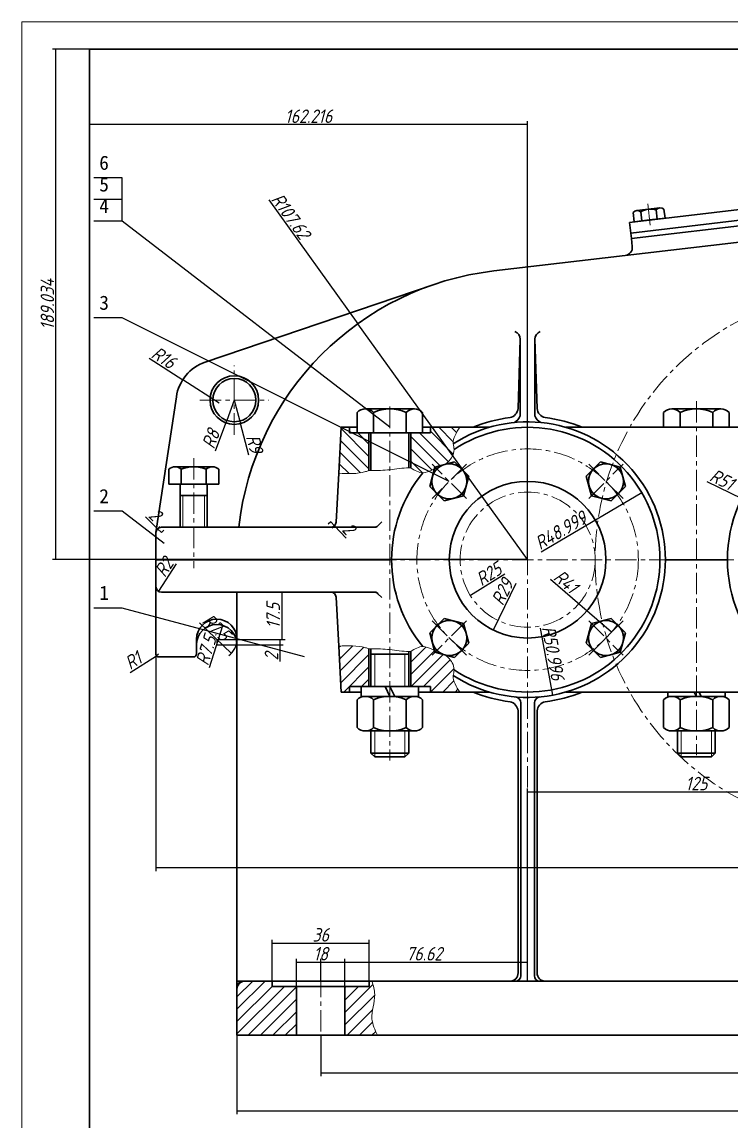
# Model space of a CAD drawing. Header units: millimetres. Extents: x 0 to 1189, y 0 to 841.
# Drawn here: x 0 to 262.5, y 433.8 to 841 of the extents above; entities that cross this region are included whole.
import ezdxf

# ---------------------------------------------------------------- set-up
doc = ezdxf.new("R2010")
doc.units = ezdxf.units.MM
doc.header["$LTSCALE"] = 0.25
doc.linetypes.add('CENTER', pattern=[50.8, 31.75, -6.35, 6.35, -6.35])
for name, color, linetype, lineweight in [('中心线', 1, 'CENTER', 15), ('剖面线', 4, 'Continuous', 15), ('尺寸', 7, 'Continuous', 15), ('文字', 7, 'Continuous', 15), ('标注', 3, 'Continuous', 15), ('粗实线', 7, 'Continuous', 30), ('细实线', 7, 'Continuous', 15)]:
    doc.layers.add(name, color=color, linetype=linetype, lineweight=lineweight)
doc.styles.add('gbeitc', font='gbeitc.shx', dxfattribs={"bigfont": 'gbcbig.shx'})
doc.styles.get("Standard").update_dxf_attribs({"font": 'SimSun.ttf'})
doc.styles.add('txt', font='txt.shx')
doc.dimstyles.new('1', dxfattribs={"dimtxt": 5, "dimasz": 2.5, "dimexe": 1.25, "dimexo": 0, "dimtad": 1, "dimdec": 3, "dimdsep": 46, "dimtxsty": 'gbeitc', "dimblk": 'NONE', "dimcen": 2.5, "dimadec": 0, "dimazin": 0, "dimtfac": 1, "dimtdec": 3, "dimtmove": 0, "dimatfit": 3, "dimfxl": 1, "dimarcsym": 0})
doc.dimstyles.new('ISO-25', dxfattribs={"dimtxt": 3.5, "dimasz": 2.1875, "dimexe": 1.25, "dimexo": 0, "dimtad": 1, "dimdec": 3, "dimlfac": 1.5, "dimrnd": 0.01, "dimdsep": 46, "dimtxsty": 'txt', "dimcen": 2.5, "dimadec": 0, "dimazin": 0, "dimtfac": 1, "dimtdec": 3, "dimtmove": 0, "dimatfit": 3, "dimfxl": 1, "dimarcsym": 0})
pattern_1 = [(135, (-224.1548, -286.2004), (-2.289965, -2.289965), [])]
pattern_2 = [(45, (-224.1548, -286.2004), (-2.289965, 2.289965), [])]

# ---------------------------------------------------------------- blocks, each defined once
blk = doc.blocks.new('*D4')
at = {"layer": 'Defpoints', "color": 0, "transparency": 16777216}
for p in [(312.22, 555.97), (187.22, 485.97), (312.22, 485.97)]:
    blk.add_point(p, dxfattribs=at)
at = {"layer": '尺寸', "color": 0, "lineweight": -2, "transparency": 16777216}
for p, q in [((187.22, 485.97), (187.22, 557.22)), ((187.22, 555.97), (312.22, 555.97)), ((312.22, 485.97), (312.22, 557.22))]:
    blk.add_line(p, q, dxfattribs=at)
at = {"layer": '尺寸', "color": 0, "transparency": 16777216, "insert": (249.72, 559.09), "char_height": 5, "attachment_point": 5, "style": 'gbeitc'}
blk.add_mtext('125', dxfattribs=at)
blk = doc.blocks.new('_None')
blk = doc.blocks.new('*D6')
at = {"layer": 'Defpoints', "color": 0, "transparency": 16777216}
for p in [(49.6, 627.97), (644.22, 627.97), (644.22, 527.97)]:
    blk.add_point(p, dxfattribs=at)
at = {"layer": '尺寸', "color": 0, "lineweight": -2, "transparency": 16777216}
for p, q in [((49.6, 627.97), (49.6, 526.72)), ((644.22, 627.97), (644.22, 526.72)), ((49.6, 527.97), (644.22, 527.97))]:
    blk.add_line(p, q, dxfattribs=at)
at = {"layer": '尺寸', "color": 0, "transparency": 16777216, "insert": (346.91, 531.09), "char_height": 5, "attachment_point": 5, "style": 'gbeitc'}
blk.add_mtext('594.62', dxfattribs=at)
blk = doc.blocks.new('*D7')
at = {"layer": 'Defpoints', "color": 0, "transparency": 16777216}
for p in [(79.6, 465.97), (614.22, 465.97), (614.22, 437.97)]:
    blk.add_point(p, dxfattribs=at)
at = {"layer": '尺寸', "color": 0, "lineweight": -2, "transparency": 16777216}
for p, q in [((79.6, 465.97), (79.6, 436.72)), ((614.22, 465.97), (614.22, 436.72)), ((79.6, 437.97), (614.22, 437.97))]:
    blk.add_line(p, q, dxfattribs=at)
at = {"layer": '尺寸', "color": 0, "transparency": 16777216, "insert": (346.91, 441.09), "char_height": 5, "attachment_point": 5, "style": 'gbeitc'}
blk.add_mtext('534.62', dxfattribs=at)
blk = doc.blocks.new('*D9')
at = {"layer": 'Defpoints', "color": 0, "transparency": 16777216}
for p in [(119.6, 492.97), (101.6, 483.97), (119.6, 483.97)]:
    blk.add_point(p, dxfattribs=at)
at = {"layer": '尺寸', "color": 0, "lineweight": -2, "transparency": 16777216}
for p, q in [((101.6, 483.97), (101.6, 494.22)), ((101.6, 492.97), (119.6, 492.97)), ((119.6, 483.97), (119.6, 494.22))]:
    blk.add_line(p, q, dxfattribs=at)
at = {"layer": '尺寸', "color": 0, "transparency": 16777216, "insert": (110.6, 496.09), "char_height": 5, "attachment_point": 5, "style": 'gbeitc'}
blk.add_mtext('18', dxfattribs=at)
blk = doc.blocks.new('*D10')
at = {"layer": 'Defpoints', "color": 0, "transparency": 16777216}
for p in [(128.6, 499.97), (92.6, 485.97), (128.6, 485.97)]:
    blk.add_point(p, dxfattribs=at)
at = {"layer": '尺寸', "color": 0, "lineweight": -2, "transparency": 16777216}
for p, q in [((92.6, 485.97), (92.6, 501.22)), ((128.6, 485.97), (128.6, 501.22)), ((92.6, 499.97), (128.6, 499.97))]:
    blk.add_line(p, q, dxfattribs=at)
at = {"layer": '尺寸', "color": 0, "transparency": 16777216, "insert": (110.6, 503.09), "char_height": 5, "attachment_point": 5, "style": 'gbeitc'}
blk.add_mtext('36', dxfattribs=at)
blk = doc.blocks.new('*D11')
at = {"layer": 'Defpoints', "color": 0, "transparency": 16777216}
for p in [(187.22, 492.97), (110.6, 485.97), (187.22, 485.97)]:
    blk.add_point(p, dxfattribs=at)
at = {"layer": '尺寸', "color": 0, "lineweight": -2, "transparency": 16777216}
for p, q in [((110.6, 485.97), (110.6, 494.22)), ((110.6, 492.97), (187.22, 492.97)), ((187.22, 485.97), (187.22, 494.22))]:
    blk.add_line(p, q, dxfattribs=at)
at = {"layer": '尺寸', "color": 0, "transparency": 16777216, "insert": (148.91, 496.09), "char_height": 5, "attachment_point": 5, "style": 'gbeitc'}
blk.add_mtext('76.62', dxfattribs=at)
blk = doc.blocks.new('*D12')
at = {"layer": 'Defpoints', "color": 0, "transparency": 16777216}
for p in [(110.6, 465.97), (583.22, 465.97), (583.22, 451.97)]:
    blk.add_point(p, dxfattribs=at)
at = {"layer": '尺寸', "color": 0, "lineweight": -2, "transparency": 16777216}
for p, q in [((110.6, 465.97), (110.6, 450.72)), ((583.22, 465.97), (583.22, 450.72)), ((110.6, 451.97), (583.22, 451.97))]:
    blk.add_line(p, q, dxfattribs=at)
at = {"layer": '尺寸', "color": 0, "transparency": 16777216, "insert": (346.91, 455.09), "char_height": 5, "attachment_point": 5, "style": 'gbeitc'}
blk.add_mtext('472.62', dxfattribs=at)
blk = doc.blocks.new('*D39')
at = {"layer": 'Defpoints', "color": 0, "transparency": 16777216}
for p in [(25, 803), (25, 641.97), (187.22, 641.97)]:
    blk.add_point(p, dxfattribs=at)
at = {"layer": '文字', "color": 0, "lineweight": -2, "transparency": 16777216}
for p, q in [((25, 641.97), (25, 804.25)), ((187.22, 803), (25, 803)), ((187.22, 641.97), (187.22, 804.25))]:
    blk.add_line(p, q, dxfattribs=at)
at = {"layer": '文字', "color": 0, "transparency": 16777216, "insert": (106.11, 806.12), "char_height": 5, "attachment_point": 5, "style": 'gbeitc'}
blk.add_mtext('162.216', dxfattribs=at)
blk = doc.blocks.new('*D40')
at = {"layer": 'Defpoints', "color": 0, "transparency": 16777216}
for p in [(12.53, 831), (187.22, 831), (187.22, 641.97)]:
    blk.add_point(p, dxfattribs=at)
at = {"layer": '文字', "color": 0, "lineweight": -2, "transparency": 16777216}
for p, q in [((187.22, 831), (11.28, 831)), ((12.53, 641.97), (12.53, 831)), ((187.22, 641.97), (11.28, 641.97))]:
    blk.add_line(p, q, dxfattribs=at)
at = {"layer": '文字', "color": 0, "transparency": 16777216, "insert": (9.4, 736.48), "char_height": 5, "attachment_point": 5, "rotation": 90, "style": 'gbeitc'}
blk.add_mtext('189.034', dxfattribs=at)
blk = doc.blocks.new('*D41')
at = {"layer": 'Defpoints', "color": 0, "transparency": 16777216}
for p in [(59.5, 708.54), (72.97, 699.91)]:
    blk.add_point(p, dxfattribs=at)
at = {"layer": '文字', "color": 0, "lineweight": -2, "transparency": 16777216}
for p in [(47.05, 716.53), (72.97, 699.91)]:
    blk.add_line(p, (59.5, 708.54), dxfattribs=at)
at = {"layer": '文字', "color": 0, "transparency": 16777216, "insert": (52.46, 716.77), "char_height": 5, "attachment_point": 5, "rotation": 327.3226, "style": 'gbeitc'}
blk.add_mtext('R16', dxfattribs=at)
blk = doc.blocks.new('*D42')
at = {"layer": 'Defpoints', "color": 0, "transparency": 16777216}
for p in [(78.62, 701.03), (80.93, 692.33)]:
    blk.add_point(p, dxfattribs=at)
at = {"layer": '文字', "color": 0, "lineweight": -2, "transparency": 16777216}
for p in [(78.62, 701.03), (84.03, 680.65)]:
    blk.add_line(p, (80.93, 692.33), dxfattribs=at)
at = {"layer": '文字', "color": 0, "transparency": 16777216, "insert": (86.14, 684.88), "char_height": 5, "attachment_point": 5, "rotation": 284.886, "style": 'gbeitc'}
blk.add_mtext('R9', dxfattribs=at)
blk = doc.blocks.new('*D43')
at = {"layer": 'Defpoints', "color": 0, "transparency": 16777216}
for p in [(78.62, 701.03), (75.82, 693.53)]:
    blk.add_point(p, dxfattribs=at)
at = {"layer": '文字', "color": 0, "lineweight": -2, "transparency": 16777216}
for p in [(78.62, 701.03), (71.64, 682.31)]:
    blk.add_line(p, (75.82, 693.53), dxfattribs=at)
at = {"layer": '文字', "color": 0, "transparency": 16777216, "insert": (69.93, 686.67), "char_height": 5, "attachment_point": 5, "rotation": 69.5495, "style": 'gbeitc'}
blk.add_mtext('R8', dxfattribs=at)
blk = doc.blocks.new('*D44')
at = {"layer": 'Defpoints', "color": 0, "transparency": 16777216}
for p in [(124.33, 729.3), (187.22, 641.97)]:
    blk.add_point(p, dxfattribs=at)
at = {"layer": '文字', "color": 0, "lineweight": -2, "transparency": 16777216}
for p in [(91.35, 775.12), (187.22, 641.97)]:
    blk.add_line(p, (124.33, 729.3), dxfattribs=at)
at = {"layer": '文字', "color": 0, "transparency": 16777216, "insert": (99.52, 769.12), "char_height": 5, "attachment_point": 5, "rotation": 305.7532, "style": 'gbeitc'}
blk.add_mtext('R107.62', dxfattribs=at)
blk = doc.blocks.new('*D45')
at = {"layer": 'Defpoints', "color": 0, "transparency": 16777216}
for p in [(187.22, 641.97), (166.03, 628.69)]:
    blk.add_point(p, dxfattribs=at)
at = {"layer": '文字', "color": 0, "lineweight": -2, "transparency": 16777216}
blk.add_line((178.74, 636.66), (166.03, 628.69), dxfattribs=at)
at = {"layer": '文字', "color": 0, "transparency": 16777216, "insert": (172.85, 636.65), "char_height": 5, "attachment_point": 5, "rotation": 32.073, "style": 'gbeitc'}
blk.add_mtext('R25', dxfattribs=at)
blk = doc.blocks.new('*D46')
at = {"layer": 'Defpoints', "color": 0, "transparency": 16777216}
for p in [(187.22, 641.97), (174.49, 615.91)]:
    blk.add_point(p, dxfattribs=at)
at = {"layer": '文字', "color": 0, "lineweight": -2, "transparency": 16777216}
blk.add_line((182.9, 633.13), (174.49, 615.91), dxfattribs=at)
at = {"layer": '文字', "color": 0, "transparency": 16777216, "insert": (177.9, 630.01), "char_height": 5, "attachment_point": 5, "rotation": 63.9626, "style": 'gbeitc'}
blk.add_mtext('R29', dxfattribs=at)
blk = doc.blocks.new('*D47')
at = {"layer": 'Defpoints', "color": 0, "transparency": 16777216}
for p in [(187.22, 641.97), (218.28, 615.21)]:
    blk.add_point(p, dxfattribs=at)
at = {"layer": '文字', "color": 0, "lineweight": -2, "transparency": 16777216}
blk.add_line((195.65, 634.7), (218.28, 615.21), dxfattribs=at)
at = {"layer": '文字', "color": 0, "transparency": 16777216, "insert": (201.4, 633.87), "char_height": 5, "attachment_point": 5, "rotation": 319.2579, "style": 'gbeitc'}
blk.add_mtext('R41', dxfattribs=at)
blk = doc.blocks.new('*D48')
at = {"layer": 'Defpoints', "color": 0, "transparency": 16777216}
for p in [(229.45, 666.82), (187.22, 641.97)]:
    blk.add_point(p, dxfattribs=at)
at = {"layer": '文字', "color": 0, "lineweight": -2, "transparency": 16777216}
blk.add_line((192.2, 644.9), (229.45, 666.82), dxfattribs=at)
at = {"layer": '文字', "color": 0, "transparency": 16777216, "insert": (199.46, 652.8), "char_height": 5, "attachment_point": 5, "rotation": 30.4727, "style": 'gbeitc'}
blk.add_mtext('R48.999', dxfattribs=at)
blk = doc.blocks.new('*D49')
at = {"layer": 'Defpoints', "color": 0, "transparency": 16777216}
for p in [(187.22, 641.97), (196.38, 591.8)]:
    blk.add_point(p, dxfattribs=at)
at = {"layer": '文字', "color": 0, "lineweight": -2, "transparency": 16777216}
blk.add_line((191.85, 616.58), (196.38, 591.8), dxfattribs=at)
at = {"layer": '文字', "color": 0, "transparency": 16777216, "insert": (196.71, 607.4), "char_height": 5, "attachment_point": 5, "rotation": 280.3534, "style": 'gbeitc'}
blk.add_mtext('R50.996', dxfattribs=at)
blk = doc.blocks.new('*D54')
at = {"layer": 'Defpoints', "color": 0, "transparency": 16777216}
for p in [(266.49, 664.56), (312.22, 641.97)]:
    blk.add_point(p, dxfattribs=at)
at = {"layer": '文字', "color": 0, "lineweight": -2, "transparency": 16777216}
for p in [(253.6, 670.92), (312.22, 641.97)]:
    blk.add_line(p, (266.49, 664.56), dxfattribs=at)
at = {"layer": '文字', "color": 0, "transparency": 16777216, "insert": (259.19, 671.65), "char_height": 5, "attachment_point": 5, "rotation": 333.7098, "style": 'gbeitc'}
blk.add_mtext('R51', dxfattribs=at)
blk = doc.blocks.new('*D65')
at = {"layer": 'Defpoints', "color": 0, "transparency": 16777216}
for p in [(74.37, 617.61), (72.1, 610.47)]:
    blk.add_point(p, dxfattribs=at)
at = {"layer": '文字', "color": 0, "lineweight": -2, "transparency": 16777216}
blk.add_line((69.42, 602.03), (74.37, 617.61), dxfattribs=at)
at = {"layer": '文字', "color": 0, "transparency": 16777216, "insert": (68.16, 608.38), "char_height": 5, "attachment_point": 5, "rotation": 72.3783, "style": 'gbeitc'}
blk.add_mtext('R7.5', dxfattribs=at)
blk = doc.blocks.new('*D66')
at = {"layer": 'Defpoints', "color": 0, "transparency": 16777216}
for p in [(72.1, 612.47), (77.52, 607.29)]:
    blk.add_point(p, dxfattribs=at)
at = {"layer": '文字', "color": 0, "lineweight": -2, "transparency": 16777216}
blk.add_line((65.69, 618.58), (77.52, 607.29), dxfattribs=at)
blk.add_arc((72.1, 612.47), 7.5, 306.769, 0, dxfattribs=at)
at = {"layer": '文字', "color": 0, "transparency": 16777216, "insert": (71.96, 616.92), "char_height": 5, "attachment_point": 5, "rotation": 316.3183, "style": 'gbeitc'}
blk.add_mtext('R7.5', dxfattribs=at)
blk = doc.blocks.new('*D67')
at = {"layer": 'Defpoints', "color": 0, "transparency": 16777216}
for p in [(79.6, 629.97), (79.6, 612.47), (96.16, 612.47)]:
    blk.add_point(p, dxfattribs=at)
at = {"layer": '文字', "color": 0, "lineweight": -2, "transparency": 16777216}
for p, q in [((79.6, 629.97), (97.41, 629.97)), ((96.16, 629.97), (96.16, 612.47)), ((79.6, 612.47), (97.41, 612.47))]:
    blk.add_line(p, q, dxfattribs=at)
at = {"layer": '文字', "color": 0, "transparency": 16777216, "insert": (93.03, 621.22), "char_height": 5, "attachment_point": 5, "rotation": 90, "style": 'gbeitc'}
blk.add_mtext('17.5', dxfattribs=at)
blk = doc.blocks.new('*D68')
at = {"layer": 'Defpoints', "color": 0, "transparency": 16777216}
for p in [(72.1, 612.47), (72.1, 610.47), (95.48, 610.47)]:
    blk.add_point(p, dxfattribs=at)
at = {"layer": '文字', "color": 0, "lineweight": -2, "transparency": 16777216}
for p, q in [((72.1, 612.47), (96.73, 612.47)), ((95.48, 612.47), (95.48, 610.47)), ((72.1, 610.47), (96.73, 610.47)), ((95.48, 610.47), (95.48, 604.22))]:
    blk.add_line(p, q, dxfattribs=at)
at = {"layer": '文字', "color": 0, "transparency": 16777216, "insert": (92.36, 606.09), "char_height": 5, "attachment_point": 5, "rotation": 90, "style": 'gbeitc'}
blk.add_mtext('2', dxfattribs=at)
blk = doc.blocks.new('*D69')
at = {"layer": 'Defpoints', "color": 0, "transparency": 16777216}
for p in [(50.6, 606.97), (49.75, 606.43)]:
    blk.add_point(p, dxfattribs=at)
at = {"layer": '文字', "color": 0, "lineweight": -2, "transparency": 16777216}
for p in [(50.6, 606.97), (40.1, 600.26)]:
    blk.add_line(p, (49.75, 606.43), dxfattribs=at)
at = {"layer": '文字', "color": 0, "transparency": 16777216, "insert": (41.14, 604.63), "char_height": 5, "attachment_point": 5, "rotation": 32.5695, "style": 'gbeitc'}
blk.add_mtext('R1', dxfattribs=at)
blk = doc.blocks.new('*D70')
at = {"layer": 'Defpoints', "color": 0, "transparency": 16777216}
for p in [(50.18, 653.38), (50.18, 653.38), (51.6, 651.97)]:
    blk.add_point(p, dxfattribs=at)
at = {"layer": '文字', "color": 0, "lineweight": -2, "transparency": 16777216}
for p, q in [((50.18, 653.38), (45.76, 657.8)), ((50.18, 653.38), (51.07, 654.26)), ((51.6, 651.97), (50.18, 653.38)), ((51.6, 651.97), (52.48, 652.85))]:
    blk.add_line(p, q, dxfattribs=at)
at = {"layer": '文字', "color": 0, "transparency": 16777216, "insert": (49.3, 658.68), "char_height": 5, "attachment_point": 5, "rotation": 315, "style": 'gbeitc'}
blk.add_mtext('2', dxfattribs=at)
blk = doc.blocks.new('*D71')
at = {"layer": 'Defpoints', "color": 0, "transparency": 16777216}
for p in [(51.6, 631.97), (50.5, 630.3)]:
    blk.add_point(p, dxfattribs=at)
at = {"layer": '文字', "color": 0, "lineweight": -2, "transparency": 16777216}
blk.add_line((57.14, 640.39), (50.5, 630.3), dxfattribs=at)
at = {"layer": '文字', "color": 0, "transparency": 16777216, "insert": (52.59, 639.15), "char_height": 5, "attachment_point": 5, "rotation": 56.6186, "style": 'gbeitc'}
blk.add_mtext('R2', dxfattribs=at)
blk = doc.blocks.new('*D72')
at = {"layer": 'Defpoints', "color": 0, "transparency": 16777216}
for p in [(114.32, 655.97), (115.7, 654.51), (115.7, 654.51)]:
    blk.add_point(p, dxfattribs=at)
at = {"layer": '文字', "color": 0, "lineweight": -2, "transparency": 16777216}
for p, q in [((114.32, 655.97), (113.41, 655.11)), ((114.32, 655.97), (115.7, 654.51)), ((115.7, 654.51), (114.79, 653.65)), ((115.7, 654.51), (120, 649.98))]:
    blk.add_line(p, q, dxfattribs=at)
at = {"layer": '文字', "color": 0, "transparency": 16777216, "insert": (120.97, 653.49), "char_height": 5, "attachment_point": 5, "rotation": 313.4523, "style": 'gbeitc'}
blk.add_mtext('2', dxfattribs=at)

msp = doc.modelspace()

# ---------------------------------------------------------------- hatches: boundary and pattern name
at = {"layer": '剖面线'}
h = msp.add_hatch(dxfattribs=at)
h.set_pattern_fill('ANSI31', color=256, scale=1.02, angle=90, style=0)
h.set_pattern_definition(pattern_1)
edge = h.paths.add_edge_path()
edge.add_line((117.2969, 673.9563), (118.2159, 690.9563))
edge.add_line((118.2159, 690.9563), (121.2159, 690.9563))
edge.add_line((121.2159, 690.9563), (121.2159, 688.9563))
edge.add_line((121.2159, 688.9563), (128.4659, 688.9563))
edge.add_line((128.4659, 688.9563), (128.4659, 674.9563))
edge.add_spline(control_points=[(128.4659, 674.9563), (128.0504, 674.8167), (124.4889, 673.6204), (120.6701, 673.7987), (117.2969, 673.9563)], knot_values=[0, 0, 0, 0, 1.31244047, 11.2495709, 11.2495709, 11.2495709, 11.2495709], degree=3, periodic=0)
h = msp.add_hatch(dxfattribs=at)
h.set_pattern_fill('ANSI31', color=256, scale=1.02, angle=90, style=0)
h.set_pattern_definition(pattern_1)
edge = h.paths.add_edge_path()
edge.add_line((162.1259, 690.9563), (151.2159, 690.9563))
edge.add_line((151.2159, 690.9563), (151.2159, 688.9563))
edge.add_line((151.2159, 688.9563), (143.9659, 688.9563))
edge.add_line((143.9659, 688.9563), (143.9659, 675.9563))
edge.add_spline(control_points=[(143.9659, 675.9563), (145.4469, 675.0172), (147.9804, 673.4107), (152.7863, 675.6665), (157.6209, 677.0778), (160.4745, 681.7257), (159.0689, 686.3475), (160.8182, 688.9848), (162.1259, 690.9563)], knot_values=[0, 0, 0, 0, 4.85239116, 8.30057909, 14.93732528, 20.06240089, 22.27285334, 28.81864588, 28.81864588, 28.81864588, 28.81864588], degree=3, periodic=0)
h = msp.add_hatch(dxfattribs=at)
h.set_pattern_fill('ANSI31', color=256, scale=1.02, style=0)
h.set_pattern_definition(pattern_2)
edge = h.paths.add_edge_path()
edge.add_line((117.2969, 609.9763), (118.2159, 592.9763))
edge.add_line((118.2159, 592.9763), (121.2159, 592.9763))
edge.add_line((121.2159, 592.9763), (121.2159, 594.9763))
edge.add_line((121.2159, 594.9763), (128.4659, 594.9763))
edge.add_line((128.4659, 594.9763), (128.4659, 608.9763))
edge.add_spline(control_points=[(128.4659, 608.9763), (128.0504, 609.1159), (124.4889, 610.3122), (120.6701, 610.1338), (117.2969, 609.9763)], knot_values=[0, 0, 0, 0, 1.31244047, 11.2495709, 11.2495709, 11.2495709, 11.2495709], degree=3, periodic=0)
h = msp.add_hatch(dxfattribs=at)
h.set_pattern_fill('ANSI31', color=256, scale=1.02, style=0)
h.set_pattern_definition(pattern_2)
edge = h.paths.add_edge_path()
edge.add_line((162.1259, 592.9763), (151.2159, 592.9763))
edge.add_line((151.2159, 592.9763), (151.2159, 594.9763))
edge.add_line((151.2159, 594.9763), (143.9659, 594.9763))
edge.add_line((143.9659, 594.9763), (143.9659, 607.9763))
edge.add_spline(control_points=[(143.9659, 607.9763), (145.4469, 608.9154), (147.9804, 610.5219), (152.7863, 608.2661), (157.6209, 606.8548), (160.4745, 602.2069), (159.0689, 597.5851), (160.8182, 594.9478), (162.1259, 592.9763)], knot_values=[0, 0, 0, 0, 4.85239116, 8.30057909, 14.93732528, 20.06240089, 22.27285334, 28.81864588, 28.81864588, 28.81864588, 28.81864588], degree=3, periodic=0)
h = msp.add_hatch(dxfattribs=at)
h.set_pattern_fill('ANSI31', color=256, scale=1.02, style=0)
h.set_pattern_definition(pattern_2)
h.paths.add_polyline_path([(101.5959, 465.9663), (101.5959, 483.9663), (92.5959, 483.9663), (92.5959, 485.9663), (79.5959, 485.9663), (79.5959, 465.9663)])
h = msp.add_hatch(dxfattribs=at)
h.set_pattern_fill('ANSI31', color=256, scale=1.02, style=0)
h.set_pattern_definition(pattern_2)
edge = h.paths.add_edge_path()
edge.add_line((119.5959, 465.9663), (119.5959, 483.9663))
edge.add_line((119.5959, 483.9663), (128.5959, 483.9663))
edge.add_line((128.5959, 483.9663), (128.5959, 485.9663))
edge.add_line((128.5959, 485.9663), (129.5959, 485.9663))
edge.add_spline(control_points=[(129.5959, 485.9663), (130.0753, 484.3086), (131.406, 479.7071), (128.4463, 472.7486), (130.6781, 467.9426), (131.5959, 465.9663)], knot_values=[0, 0, 0, 0, 5.09901951, 14.15440465, 20.47895997, 20.47895997, 20.47895997, 20.47895997], degree=3, periodic=0)
edge.add_line((131.5959, 465.9663), (119.5959, 465.9663))

# ---------------------------------------------------------------- linework, layer by layer
at = {"layer": '中心线'}
for p, q in [((231.6702, 773.6748), (232.6039, 765.7295)), ((187.2159, 692.9663), (187.2159, 726.5863)), ((78.6183, 688.2296), (78.6183, 713.8296)), ((65.8183, 701.0296), (91.4183, 701.0296)), ((249.7159, 700.6363), (249.7159, 569.5763)), ((136.2159, 698.6363), (136.2159, 567.5763)), ((187.2159, 694.9663), (187.2159, 588.9663)), ((63.5959, 679.5663), (63.5959, 638.7663)), ((164.5932, 664.589), (151.8558, 677.3263)), ((164.5932, 677.3263), (151.8558, 664.589)), ((209.8386, 664.589), (222.5759, 677.3263)), ((222.5759, 664.589), (209.8386, 677.3263)), ((240.2159, 641.9663), (134.2159, 641.9663)), ((365.2159, 641.9663), (259.2159, 641.9663)), ((164.5932, 619.3436), (151.8558, 606.6062)), ((151.8558, 619.3436), (164.5932, 606.6062)), ((209.8386, 619.3436), (222.5759, 606.6062)), ((209.8386, 606.6062), (222.5759, 619.3436)), ((187.2159, 590.9663), (187.2159, 485.9663)), ((110.5959, 487.9663), (110.5959, 463.9663))]:
    msp.add_line(p, q, dxfattribs=at)
for centre, radius in [((312.2159, 641.9663), 100), ((187.2159, 641.9663), 41), ((187.2159, 641.9663), 25)]:
    msp.add_circle(centre, radius, dxfattribs=at)
at = {"layer": '剖面线'}
for p, q in [((225.3886, 762.8678), (240.2861, 764.6185)), ((225.622, 760.8815), (225.3886, 762.8678))]:
    msp.add_line(p, q, dxfattribs=at)
at = {"layer": '文字'}
for p, q in [((72.0959, 610.4663), (72.0959, 612.4663)), ((72.0959, 612.4663), (79.5959, 612.4663))]:
    msp.add_line(p, q, dxfattribs=at)
at = {"layer": '粗实线'}
for p, q in [((1179, 831), (25, 831)), ((25, 831), (25, 10)), ((309.3408, 776.7611), (224.9218, 766.8405)), ((225.3886, 762.8678), (309.8077, 772.7885)), ((310.0411, 770.8021), (225.622, 760.8815)), ((226.6365, 767.042), (226.2394, 770.4209)), ((227.6031, 771.1831), (236.2042, 772.1939)), ((229.5035, 767.3789), (229.1064, 770.7578)), ((235.2375, 768.0528), (234.8405, 771.4317)), ((238.1046, 768.3897), (237.7075, 771.7686)), ((224.9218, 766.8405), (225.3886, 762.8678)), ((232.3705, 767.7158), (226.6365, 767.042)), ((232.3705, 767.7158), (238.1046, 768.3897)), ((223.3428, 754.5724), (307.3646, 764.4463)), ((225.3886, 762.8678), (225.622, 760.8815)), ((225.9722, 757.902), (225.622, 760.8815)), ((223.3428, 754.5724), (174.6552, 748.8508)), ((67.8233, 715.0553), (152.5858, 743.8624)), ((184.5159, 723.5863), (183.7159, 697.9663)), ((184.5159, 723.5863), (184.5159, 695.1663)), ((189.9159, 723.5863), (190.7159, 697.9663)), ((189.9159, 723.5863), (189.9159, 695.1663)), ((57.1491, 702.2815), (49.5959, 651.9663)), ((124.0915, 688.9563), (124.0915, 696.5008)), ((127.1226, 697.7563), (145.3091, 697.7563)), ((130.1537, 688.9563), (130.1537, 696.5008)), ((142.278, 688.9563), (142.278, 696.5008)), ((148.3402, 688.9563), (148.3402, 696.5008)), ((237.5915, 690.9563), (237.5915, 696.5008)), ((240.6226, 697.7563), (258.8091, 697.7563)), ((243.6537, 690.9563), (243.6537, 696.5008)), ((255.778, 690.9563), (255.778, 696.5008)), ((261.8402, 690.9563), (261.8402, 696.5008)), ((117.2969, 673.9563), (118.2159, 690.9563)), ((118.2159, 690.9563), (121.2159, 690.9563)), ((121.2159, 690.9563), (121.2159, 688.9563)), ((124.0915, 690.9563), (121.2159, 690.9563)), ((121.2159, 688.9563), (128.4659, 688.9563)), ((136.2159, 688.9563), (124.0915, 688.9563)), ((128.4659, 688.9563), (128.4659, 674.9563)), ((129.2159, 688.9563), (129.2159, 674.9563)), ((136.2159, 688.9563), (148.3402, 688.9563)), ((143.2159, 688.9563), (143.2159, 675.9563)), ((151.2159, 688.9563), (143.9659, 688.9563)), ((143.9659, 688.9563), (143.9659, 675.9563)), ((148.3402, 690.9563), (151.2159, 690.9563)), ((162.1259, 690.9563), (151.2159, 690.9563)), ((151.2159, 690.9563), (151.2159, 688.9563)), ((162.1259, 690.9563), (173.0359, 690.9563)), ((201.3959, 690.9563), (298.0359, 690.9563)), ((249.7159, 690.9563), (237.5915, 690.9563)), ((249.7159, 690.9563), (261.8402, 690.9563)), ((56.6677, 676.3663), (70.5241, 676.3663)), ((152.9173, 676.2649), (150.9747, 669.0151)), ((160.1671, 678.2075), (152.9173, 676.2649)), ((165.4743, 672.9002), (160.1671, 678.2075)), ((214.2647, 678.2075), (208.9574, 672.9002)), ((221.5145, 676.2649), (214.2647, 678.2075)), ((223.457, 669.0151), (221.5145, 676.2649)), ((54.3583, 669.9663), (54.3583, 675.4097)), ((58.9771, 669.9663), (58.9771, 675.4097)), ((68.2147, 669.9663), (68.2147, 675.4097)), ((72.8335, 669.9663), (72.8335, 675.4097)), ((116.3182, 655.8583), (117.2969, 673.9563)), ((163.5317, 665.6504), (165.4743, 672.9002)), ((208.9574, 672.9002), (210.9, 665.6504)), ((63.5959, 669.9663), (54.3583, 669.9663)), ((58.5959, 653.9663), (58.5959, 669.9663)), ((63.5959, 669.9663), (72.8335, 669.9663)), ((68.5959, 653.9663), (68.5959, 669.9663)), ((150.9747, 669.0151), (156.2819, 663.7079)), ((218.1498, 663.7079), (223.457, 669.0151)), ((68.5959, 665.7663), (58.5959, 665.7663)), ((156.2819, 663.7079), (163.5317, 665.6504)), ((210.9, 665.6504), (218.1498, 663.7079)), ((131.8016, 654.5521), (133.2159, 655.9663)), ((49.5959, 651.9663), (49.5959, 641.9663)), ((51.5959, 653.9663), (131.2159, 653.9663)), ((114.3211, 653.9663), (114.2159, 653.9663)), ((49.5959, 606.9663), (49.5959, 641.9663)), ((49.5959, 631.9663), (49.5959, 641.9663)), ((49.5959, 641.9663), (136.2159, 641.9663)), ((238.2159, 641.9663), (261.2159, 641.9663)), ((238.2159, 641.9663), (261.2159, 641.9663)), ((51.5959, 629.9663), (131.2159, 629.9663)), ((79.5959, 629.9663), (79.5959, 465.9663)), ((114.3211, 629.9663), (114.2159, 629.9663)), ((116.3182, 628.0743), (117.2969, 609.9763)), ((131.8016, 629.3805), (133.2159, 627.9663)), ((156.2819, 620.2247), (150.9747, 614.9175)), ((163.5317, 618.2821), (156.2819, 620.2247)), ((218.1498, 620.2247), (210.9, 618.2821)), ((223.457, 614.9175), (218.1498, 620.2247)), ((150.9747, 614.9175), (152.9173, 607.6677)), ((165.4743, 611.0323), (163.5317, 618.2821)), ((210.9, 618.2821), (208.9574, 611.0323)), ((221.5145, 607.6677), (223.457, 614.9175)), ((64.5959, 606.9663), (64.5959, 612.4663)), ((160.1671, 605.7251), (165.4743, 611.0323)), ((208.9574, 611.0323), (214.2647, 605.7251)), ((117.2969, 609.9763), (118.2159, 592.9763)), ((128.4659, 594.9763), (128.4659, 608.9763)), ((129.2159, 594.9763), (129.2159, 608.9763)), ((143.2159, 606.9763), (129.2159, 606.9763)), ((143.2159, 594.9763), (143.2159, 607.9763)), ((143.9659, 594.9763), (143.9659, 607.9763)), ((152.9173, 607.6677), (160.1671, 605.7251)), ((214.2647, 605.7251), (221.5145, 607.6677)), ((50.5959, 605.9663), (57.0959, 605.9663)), ((63.5959, 605.9663), (57.0959, 605.9663)), ((121.2159, 592.9763), (121.2159, 594.9763)), ((121.2159, 594.9763), (128.4659, 594.9763)), ((125.6159, 591.3763), (125.6159, 594.9763)), ((125.6159, 594.9763), (146.8159, 594.9763)), ((136.2159, 591.3763), (134.4159, 594.9763)), ((138.0159, 591.3763), (136.2159, 594.9763)), ((151.2159, 594.9763), (143.9659, 594.9763)), ((146.8159, 594.9763), (146.8159, 591.3763)), ((151.2159, 592.9763), (151.2159, 594.9763)), ((118.2159, 592.9763), (121.2159, 592.9763)), ((125.6159, 592.9763), (121.2159, 592.9763)), ((146.8159, 591.3763), (125.6159, 591.3763)), ((127.1226, 591.3763), (145.3091, 591.3763)), ((146.8159, 592.9763), (151.2159, 592.9763)), ((162.1259, 592.9763), (151.2159, 592.9763)), ((162.1259, 592.9763), (173.0359, 592.9763)), ((201.3959, 592.9763), (298.0359, 592.9763)), ((239.1159, 591.3763), (239.1159, 592.9763)), ((239.1159, 592.9763), (260.3159, 592.9763)), ((260.3159, 591.3763), (239.1159, 591.3763)), ((240.6226, 591.3763), (258.8091, 591.3763)), ((249.7159, 591.3763), (248.9159, 592.9763)), ((251.5159, 591.3763), (250.7159, 592.9763)), ((260.3159, 592.9763), (260.3159, 591.3763)), ((124.0915, 590.1208), (124.0915, 579.8318)), ((130.1537, 590.1208), (130.1537, 579.8318)), ((142.278, 590.1208), (142.278, 579.8318)), ((148.3402, 590.1208), (148.3402, 579.8318)), ((184.7159, 487.9663), (184.7159, 588.9663)), ((189.7159, 487.9663), (189.7159, 588.9663)), ((237.5915, 590.1208), (237.5915, 579.8318)), ((243.6537, 590.1208), (243.6537, 579.8318)), ((255.778, 590.1208), (255.778, 579.8318)), ((261.8402, 590.1208), (261.8402, 579.8318)), ((183.7159, 488.9663), (183.7159, 585.9663)), ((190.7159, 488.9663), (190.7159, 585.9663)), ((127.1226, 578.5763), (145.3091, 578.5763)), ((129.2159, 570.3763), (129.2159, 578.5763)), ((143.2159, 578.5763), (143.2159, 570.3763)), ((240.6226, 578.5763), (258.8091, 578.5763)), ((242.7159, 570.3763), (242.7159, 578.5763)), ((256.7159, 578.5763), (256.7159, 570.3763)), ((130.6159, 568.9763), (129.2159, 570.3763)), ((129.2159, 570.3763), (143.2159, 570.3763)), ((143.2159, 570.3763), (141.8159, 568.9763)), ((244.1159, 568.9763), (242.7159, 570.3763)), ((242.7159, 570.3763), (256.7159, 570.3763)), ((256.7159, 570.3763), (255.3159, 568.9763)), ((141.8159, 568.9763), (130.6159, 568.9763)), ((255.3159, 568.9763), (244.1159, 568.9763)), ((92.5959, 485.9663), (79.5959, 485.9663)), ((79.5959, 485.9663), (79.5959, 465.9663)), ((82.5959, 485.9663), (187.2159, 485.9663)), ((92.5959, 483.9663), (92.5959, 485.9663)), ((128.5959, 483.9663), (128.5959, 485.9663)), ((128.5959, 485.9663), (128.5959, 485.9663)), ((180.7159, 485.9663), (180.7159, 485.9663)), ((182.7159, 485.9663), (182.7159, 485.9663)), ((187.2159, 485.9663), (473.2159, 485.9663)), ((191.7159, 485.9663), (191.7159, 485.9663)), ((193.7159, 485.9663), (193.7159, 485.9663)), ((101.5959, 483.9663), (92.5959, 483.9663)), ((128.5959, 483.9663), (92.5959, 483.9663)), ((101.5959, 465.9663), (101.5959, 483.9663)), ((119.5959, 465.9663), (119.5959, 483.9663)), ((119.5959, 483.9663), (128.5959, 483.9663)), ((187.2159, 465.9663), (79.5959, 465.9663)), ((187.2159, 465.9663), (473.2159, 465.9663))]:
    msp.add_line(p, q, dxfattribs=at)
for centre, radius in [((78.6183, 701.0296), 9), ((78.6183, 701.0296), 8), ((312.2159, 641.9663), 51), ((158.2245, 670.9577), 6.5), ((216.2072, 670.9577), 6.5), ((187.2159, 641.9663), 29), ((158.2245, 612.9749), 6.5), ((216.2072, 612.9749), 6.5)]:
    msp.add_circle(centre, radius, dxfattribs=at)
for centre, radius, start, end in [((227.8414, 769.1558), 2.0412, 51.702455, 141.702455), ((232.7519, 764.47), 7.2682, 73.300616, 120.104294), ((236.4424, 770.1666), 2.0412, 51.702455, 141.702455), ((222.9927, 757.5519), 3, 276.702455, 6.702455), ((187.2159, 641.9663), 107.6199, 96.702093, 173.598077), ((181.5159, 723.5863), 3, 0, 70), ((192.9159, 723.5863), 3, 110, 180), ((72.9718, 699.9063), 16, 108.770689, 171.462645), ((127.1226, 693.4697), 4.2866, 45, 135), ((136.2159, 682.4931), 15.2632, 66.598161, 113.401839), ((145.3091, 693.4697), 4.2866, 45, 135), ((179.8699, 698.3363), 3.8638, 282.647832, 354.504837), ((194.5619, 698.3363), 3.8638, 185.495163, 257.352168), ((240.6226, 693.4697), 4.2866, 45, 135), ((249.7159, 682.4931), 15.2632, 66.598161, 113.401839), ((258.8091, 693.4697), 4.2866, 45, 135), ((187.2159, 641.9663), 50.9959, 237.313379, 122.686621), ((187.2159, 641.9663), 50.9959, 237.313379, 122.686621), ((187.2159, 641.9663), 53.0001, 97.044564, 112.427765), ((179.9788, 697.0452), 4.9107, 298.418254, 337.503619), ((194.4529, 697.0452), 4.9107, 202.496381, 241.581746), ((187.2159, 641.9663), 52.9988, 67.572235, 82.955436), ((187.2159, 641.9663), 48.9995, 236.225612, 123.774388), ((187.2159, 641.9663), 48.9995, 236.225612, 123.774388), ((56.6677, 673.1003), 3.266, 45, 135), ((63.5959, 664.7372), 11.6291, 66.598161, 113.401839), ((70.5241, 673.1003), 3.266, 45, 135), ((187.2159, 641.9663), 50.3583, 140.325537, 219.674463), ((187.2159, 641.9663), 50.3583, 140.325537, 219.674463), ((114.3211, 655.9663), 2, 270, 356.904629), ((51.5959, 651.9663), 2, 90, 180), ((130.3874, 655.9663), 2, 270, 315), ((51.5959, 631.9663), 2, 180, 270), ((114.3211, 627.9663), 2, 3.095371, 90), ((130.3874, 627.9663), 2, 45, 90), ((72.0959, 612.4663), 7.5, 0, 180), ((72.0959, 610.4663), 7.5, 0, 180), ((50.5959, 606.9663), 1, 180, 270), ((63.5959, 606.9663), 1, 270, 0), ((127.1226, 587.0897), 4.2866, 45, 135), ((136.2159, 576.1131), 15.2632, 66.598161, 113.401839), ((145.3091, 587.0897), 4.2866, 45, 135), ((187.2159, 641.9663), 52.9988, 247.572235, 262.955436), ((182.3644, 588.8377), 2.3549, 3.129703, 81.417675), ((192.0673, 588.8377), 2.3549, 98.582325, 176.870297), ((187.2159, 641.9663), 53.0001, 277.044564, 292.427765), ((240.6226, 587.0897), 4.2866, 45, 135), ((249.7159, 576.1131), 15.2632, 66.598161, 113.401839), ((258.8091, 587.0897), 4.2866, 45, 135), ((179.8699, 585.5963), 3.8638, 5.495163, 77.352168), ((194.5619, 585.5963), 3.8638, 102.647832, 174.504837), ((127.1226, 582.8629), 4.2866, 225, 315), ((136.2159, 593.8394), 15.2632, 246.598161, 293.401839), ((145.3091, 582.8629), 4.2866, 225, 315), ((240.6226, 582.8629), 4.2866, 225, 315), ((249.7159, 593.8394), 15.2632, 246.598161, 293.401839), ((258.8091, 582.8629), 4.2866, 225, 315), ((180.7159, 488.9663), 3, 270, 0), ((193.7159, 488.9663), 3, 180, 270), ((82.5959, 482.9663), 3, 90, 180), ((182.7159, 487.9663), 2, 270, 0), ((191.7159, 487.9663), 2, 180, 270)]:
    msp.add_arc(centre, radius, start, end, dxfattribs=at)
at = {"layer": '细实线'}
for p, q in [((1189, 841), (0, 841)), ((0, 841), (0, 0)), ((59.5959, 653.9663), (59.5959, 665.7663)), ((67.5959, 653.9663), (67.5959, 665.7663)), ((130.6159, 594.9763), (130.6159, 606.9763)), ((141.8159, 594.9763), (141.8159, 606.9763)), ((130.6159, 578.5763), (130.6159, 568.9763)), ((141.8159, 578.5763), (141.8159, 568.9763)), ((244.1159, 578.5763), (244.1159, 568.9763)), ((255.3159, 578.5763), (255.3159, 568.9763)), ((129.5959, 485.9663), (128.5959, 485.9663)), ((79.5959, 465.9663), (101.5959, 465.9663)), ((119.5959, 465.9663), (131.5959, 465.9663))]:
    msp.add_line(p, q, dxfattribs=at)
for points, knots in [([(162.1259, 690.9563), (160.8182, 688.9848), (159.0689, 686.3475), (160.4745, 681.7257), (157.6209, 677.0778), (152.7863, 675.6665), (147.9804, 673.4107), (145.4469, 675.0172), (143.9659, 675.9563)], [0, 0, 0, 0, 6.54579254, 8.75624498, 13.88132059, 20.51806678, 23.96625471, 28.81864588, 28.81864588, 28.81864588, 28.81864588]), ([(128.4659, 674.9563), (128.7158, 674.9561), (131.3012, 674.954), (136.2386, 675.0707), (141.12, 675.9736), (143.7158, 675.9578), (143.9659, 675.9563)], [0, 0, 0, 0, 0.75, 7.75642562, 14.79133856, 15.54133856, 15.54133856, 15.54133856, 15.54133856]), ([(128.4659, 674.9563), (128.0504, 674.8167), (124.4889, 673.6204), (120.6701, 673.7987), (117.2969, 673.9563)], [0, 0, 0, 0, 1.31244047, 11.2495709, 11.2495709, 11.2495709, 11.2495709]), ([(128.4659, 608.9763), (128.0504, 609.1159), (124.4889, 610.3122), (120.6701, 610.1338), (117.2969, 609.9763)], [0, 0, 0, 0, 1.31244047, 11.2495709, 11.2495709, 11.2495709, 11.2495709]), ([(128.4659, 608.9763), (128.7158, 608.9765), (131.3012, 608.9785), (136.2386, 608.8619), (141.12, 607.959), (143.7158, 607.9748), (143.9659, 607.9763)], [0, 0, 0, 0, 0.75, 7.75642562, 14.79133856, 15.54133856, 15.54133856, 15.54133856, 15.54133856]), ([(162.1259, 592.9763), (160.8182, 594.9478), (159.0689, 597.5851), (160.4745, 602.2069), (157.6209, 606.8548), (152.7863, 608.2661), (147.9804, 610.5219), (145.4469, 608.9154), (143.9659, 607.9763)], [0, 0, 0, 0, 6.54579254, 8.75624498, 13.88132059, 20.51806678, 23.96625471, 28.81864588, 28.81864588, 28.81864588, 28.81864588]), ([(129.5959, 485.9663), (130.0753, 484.3086), (131.406, 479.7071), (128.4463, 472.7486), (130.6781, 467.9426), (131.5959, 465.9663)], [0, 0, 0, 0, 5.09901951, 14.15440465, 20.47895997, 20.47895997, 20.47895997, 20.47895997])]:
    msp.add_open_spline(points, degree=3, knots=knots, dxfattribs=at)

# ---------------------------------------------------------------- texts
at = {"layer": '标注', "char_height": 5.25, "width": 10, "attachment_point": 1}
for s, insert in [('6', (28.5999, 791.5163)), ('5', (28.6099, 783.5163)), ('4', (28.6199, 775.5163)), ('3', (28.6199, 739.7163)), ('2', (28.6199, 668.1163)), ('1', (28.6199, 632.3163))]:
    msp.add_mtext(s, dxfattribs=dict(at, insert=insert))

# ---------------------------------------------------------------- dimensions: what is measured, and where the dimension line sits
at = {"layer": '尺寸'}
for base, p1, p2, picture, middle in [((644.2159, 527.9663), (49.5959, 627.9663), (644.2159, 627.9663), '*D6', (346.9059, 531.0913)), ((312.2159, 555.9663), (187.2159, 485.9663), (312.2159, 485.9663), '*D4', (249.7159, 559.0913)), ((128.5959, 499.9663), (92.5959, 485.9663), (128.5959, 485.9663), '*D10', (110.5959, 503.0913)), ((119.5959, 492.9663), (101.5959, 483.9663), (119.5959, 483.9663), '*D9', (110.5959, 496.0913)), ((187.2159, 492.9663), (110.5959, 485.9663), (187.2159, 485.9663), '*D11', (148.9059, 496.0913)), ((614.2159, 437.9663), (79.5959, 465.9663), (614.2159, 465.9663), '*D7', (346.9059, 441.0913)), ((583.2159, 451.9663), (110.5959, 465.9663), (583.2159, 465.9663), '*D12', (346.9059, 455.0913))]:
    dim = msp.add_linear_dim(base=base, p1=p1, p2=p2, dimstyle='1', dxfattribs=at)
    dim.commit()
    dim.dimension.update_dxf_attribs({"geometry": picture, "text_midpoint": middle})
at = {"layer": '文字'}
for base, p1, p2, picture, middle in [((12.5261, 831), (187.2159, 641.9663), (187.2159, 831), '*D40', (9.4011, 736.4831)), ((95.4836, 610.4663), (72.0959, 612.4663), (72.0959, 610.4663), '*D68', (92.3586, 606.0913))]:
    dim = msp.add_linear_dim(base=base, p1=p1, p2=p2, angle=90, dimstyle='1', dxfattribs=at)
    dim.commit()
    dim.dimension.update_dxf_attribs({"geometry": picture, "text_midpoint": middle})
dim = msp.add_linear_dim(base=(25, 802.9979), p1=(187.2159, 641.9663), p2=(25, 641.9663), dimstyle='1', dxfattribs=at)
dim.commit()
dim.dimension.update_dxf_attribs({"geometry": '*D39', "text_midpoint": (106.1079, 806.1229)})
for center, mpoint, picture, middle in [((187.2159, 641.9663), (124.3341, 729.3043), '*D44', (96.9808, 767.2959)), ((72.9718, 699.9063), (59.5042, 708.5448), '*D41', (50.7761, 714.1433)), ((187.2159, 641.9663), (229.4471, 666.8153), '*D48', (201.0473, 650.1047)), ((51.5959, 631.9663), (50.4954, 630.2962), '*D71', (55.1952, 637.4287)), ((187.2159, 641.9663), (166.0316, 628.6913), '*D45', (174.5053, 634.0013)), ((187.2159, 641.9663), (174.4861, 615.9096), '*D46', (180.7042, 628.6375)), ((187.2159, 641.9663), (218.2797, 615.2074), '*D47', (199.3592, 631.5058)), ((187.2159, 641.9663), (196.3808, 591.8007), '*D49', (193.6331, 606.8404)), ((72.0959, 612.4663), (77.5198, 607.2864), '*D66', (69.7982, 614.6605)), ((72.0959, 610.4663), (74.3663, 617.6144), '*D65', (71.1341, 607.4383))]:
    dim = msp.add_radius_dim(center=center, mpoint=mpoint, dimstyle='1', dxfattribs=at)
    dim.commit()
    dim.dimension.update_dxf_attribs({"geometry": picture, "text_midpoint": middle, "dimtype": 164})
for center, mpoint, picture, middle in [((78.6183, 701.0296), (75.8231, 693.5338), '*D43', (69.9288, 686.6712)), ((78.6183, 701.0296), (80.9304, 692.3317), '*D42', (86.1448, 684.8795)), ((312.2159, 641.9663), (266.4912, 664.5551), '*D54', (259.1899, 671.6476)), ((50.5959, 606.9663), (49.7531, 606.428), '*D69', (41.1358, 604.6316))]:
    dim = msp.add_radius_dim(center=center, mpoint=mpoint, dimstyle='1', dxfattribs=at)
    dim.commit()
    dim.dimension.update_dxf_attribs({"geometry": picture, "text_midpoint": middle})
for p1, p2, distance, picture, middle in [((51.5959, 651.9663), (50.1816, 653.3805), 0, '*D70', (49.2978, 658.6838)), ((114.3211, 655.9663), (115.6966, 654.5144), 0, '*D72', (120.9741, 653.4876)), ((79.5959, 629.9663), (79.5959, 612.4663), 16.5635, '*D67', (93.0343, 621.2163))]:
    dim = msp.add_aligned_dim(p1=p1, p2=p2, distance=distance, dimstyle='1', dxfattribs=at)
    dim.commit()
    dim.dimension.update_dxf_attribs({"geometry": picture, "text_midpoint": middle})

# ---------------------------------------------------------------- leaders
at = {"layer": '标注'}
for points in [[(37.1099, 775.2663), (37.0999, 783.2663), (26.5999, 783.2663)], [(37.1199, 767.2663), (37.1099, 775.2663), (26.6099, 775.2663)], [(136.2159, 690.9563), (37.1199, 767.2663), (26.6199, 767.2663)], [(158.2245, 670.9577), (37.1199, 731.4663), (26.6199, 731.4663)], [(52.5959, 647.9663), (37.1199, 659.8663), (26.6199, 659.8663)], [(104.6439, 605.9663), (37.1199, 624.0663), (26.6199, 624.0663)]]:
    msp.add_leader(points, dimstyle='ISO-25', override={"dimldrblk": 'None'}, dxfattribs=at)

doc.saveas('drawing.dxf')
